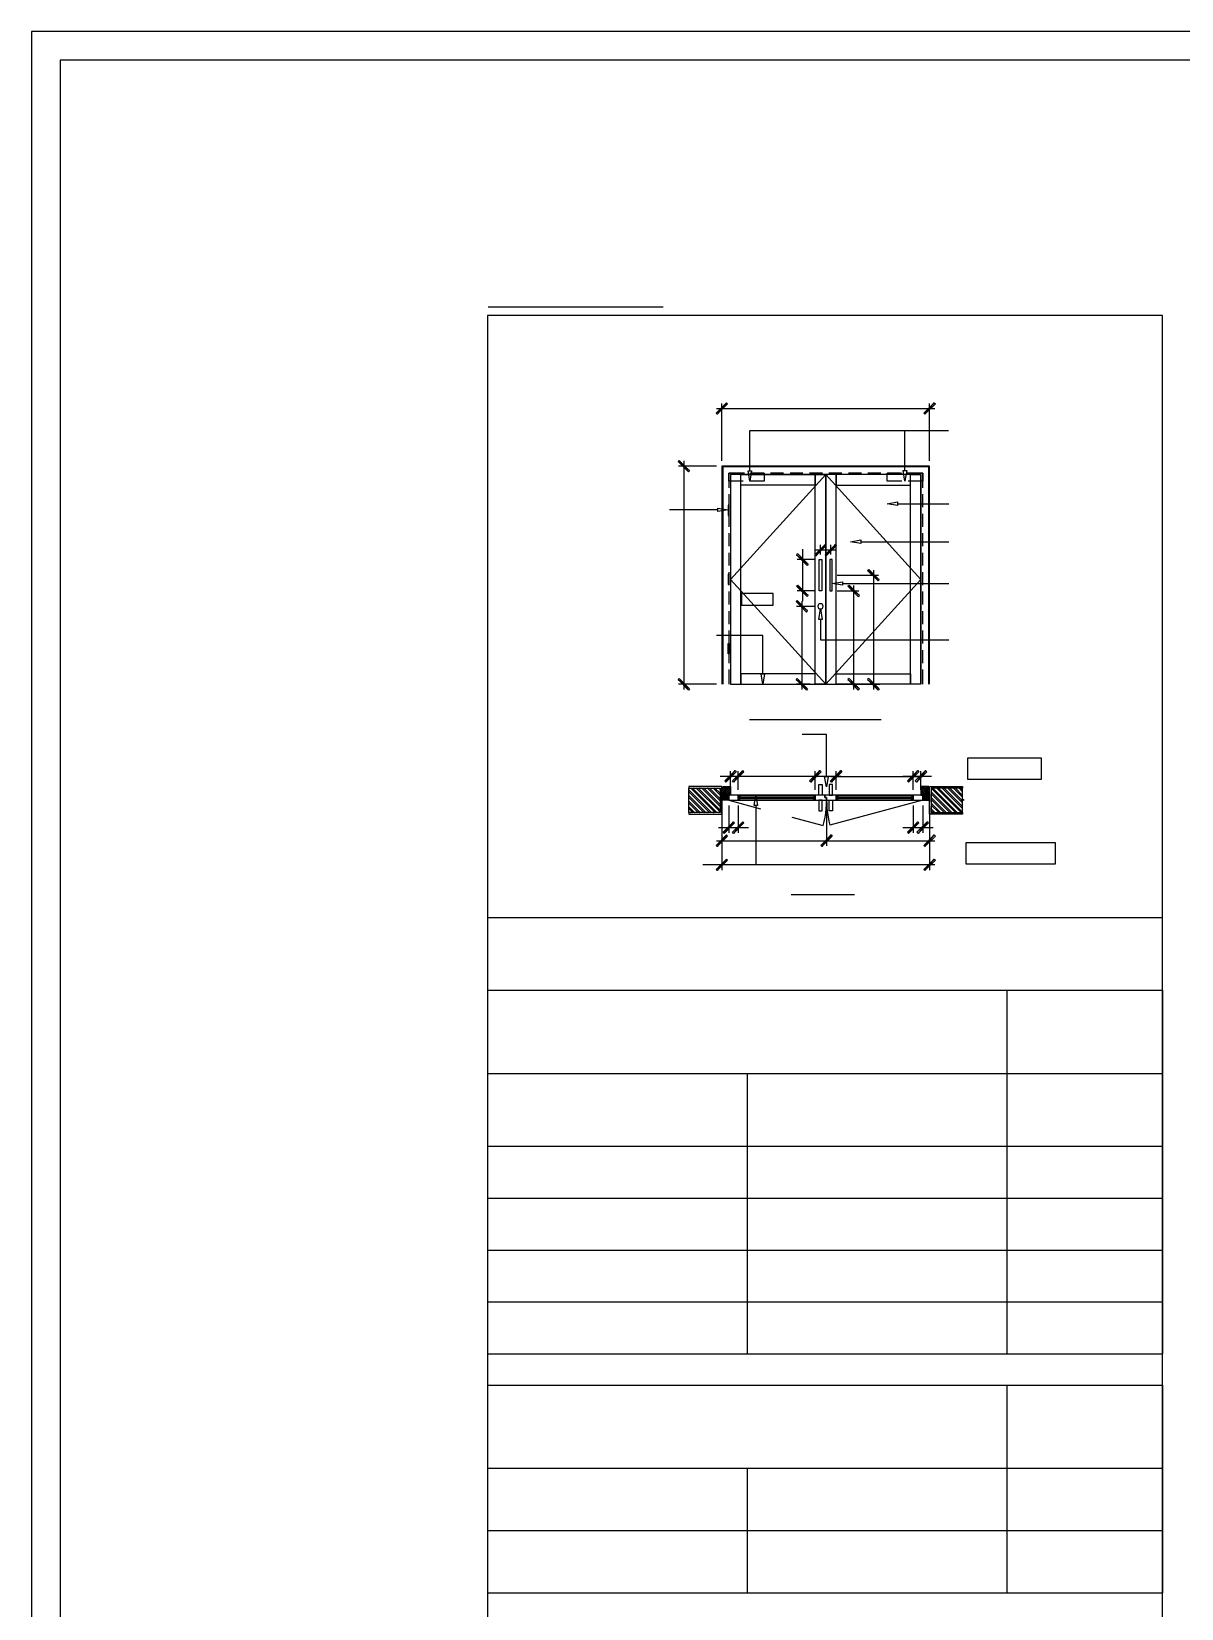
# Model space of a CAD drawing. Header units: millimetres. Extents: x 10 to 831, y 7 to 587.
# Drawn here: x 10.2 to 226.3, y 290.5 to 586.9 of the extents above; entities that cross this region are included whole.
import ezdxf

# ---------------------------------------------------------------- set-up
doc = ezdxf.new("R2010")
doc.units = ezdxf.units.MM
doc.layers.get('0').update_dxf_attribs({"linetype": 'CONTINUOUS'})

msp = doc.modelspace()

# ---------------------------------------------------------------- linework, layer by layer
at = {"color": 9}
for p, q in [((831.144, 586.863), (10.163, 586.863)), ((10.163, 586.863), (10.163, 7.0032)), ((825.779, 581.501), (15.5291, 581.501)), ((15.5291, 581.501), (15.5291, 12.3679)), ((144.18, 503.88), (141.206, 503.88)), ((141.206, 503.88), (141.206, 501.107)), ((141.206, 502.366), (141.206, 503.88)), ((141.206, 503.88), (143.926, 503.88)), ((143.926, 502.366), (141.206, 502.366)), ((159.431, 503.573), (141.525, 483.866)), ((145.143, 503.88), (147.864, 503.88)), ((147.864, 502.366), (145.143, 502.366)), ((147.841, 503.88), (145.397, 503.88)), ((147.864, 503.88), (147.864, 502.366)), ((151.493, 503.88), (149.06, 503.88)), ((155.155, 503.88), (152.721, 503.88)), ((158.817, 503.88), (156.383, 503.88)), ((177.338, 483.866), (159.431, 503.573)), ((162.479, 503.88), (160.045, 503.88)), ((166.14, 503.88), (163.696, 503.88)), ((169.802, 503.88), (167.357, 503.88)), ((170.998, 502.366), (170.998, 503.88)), ((170.998, 503.88), (173.718, 503.88)), ((173.718, 502.366), (170.998, 502.366)), ((173.465, 503.88), (171.02, 503.88)), ((177.655, 503.88), (174.681, 503.88)), ((174.935, 503.88), (177.655, 503.88)), ((177.655, 502.366), (174.935, 502.366)), ((177.655, 501.107), (177.655, 503.88)), ((177.655, 503.88), (177.655, 502.366)), ((141.206, 499.89), (141.206, 497.455)), ((177.655, 497.455), (177.655, 499.89)), ((141.206, 496.228), (141.206, 493.794)), ((177.655, 493.794), (177.655, 496.228)), ((141.206, 492.566), (141.206, 490.132)), ((177.655, 490.132), (177.655, 492.566)), ((141.206, 488.904), (141.206, 486.47)), ((177.655, 486.47), (177.655, 488.904)), ((141.206, 485.242), (141.206, 482.808)), ((141.525, 483.866), (159.431, 464.171)), ((159.431, 464.171), (177.338, 483.866)), ((177.655, 482.808), (177.655, 485.242)), ((141.206, 481.591), (141.206, 479.146)), ((177.655, 479.146), (177.655, 481.591)), ((141.206, 477.929), (141.206, 475.484)), ((177.655, 475.484), (177.655, 477.929)), ((141.206, 474.267), (141.206, 471.823)), ((177.655, 471.823), (177.655, 474.267)), ((141.206, 470.606), (141.206, 468.161)), ((177.655, 468.161), (177.655, 470.606)), ((141.206, 466.944), (141.206, 464.171)), ((177.655, 464.171), (177.655, 466.944)), ((139.904, 444.962), (133.692, 444.962)), ((133.692, 444.962), (133.692, 444.655)), ((133.692, 444.655), (139.598, 444.655)), ((134.051, 444.655), (138.635, 440.073)), ((134.401, 444.655), (138.984, 440.073)), ((134.497, 444.719), (134.497, 444.719)), ((134.539, 444.761), (134.539, 444.761)), ((134.549, 444.782), (134.549, 444.782)), ((134.729, 444.909), (134.729, 444.909)), ((134.91, 444.888), (134.91, 444.888)), ((135.11, 444.655), (139.598, 440.168)), ((135.175, 444.856), (135.175, 444.856)), ((135.439, 444.729), (135.439, 444.729)), ((135.46, 444.655), (139.598, 440.517)), ((135.618, 444.793), (135.618, 444.793)), ((135.799, 444.772), (135.799, 444.772)), ((135.84, 444.75), (135.84, 444.75)), ((136.063, 444.74), (136.063, 444.74)), ((136.158, 444.655), (139.598, 441.216)), ((136.296, 444.719), (136.296, 444.719)), ((136.507, 444.655), (139.598, 441.565)), ((136.518, 444.676), (136.518, 444.676)), ((136.688, 444.655), (136.688, 444.655)), ((137.142, 444.719), (137.142, 444.719)), ((137.163, 444.761), (137.163, 444.761)), ((137.206, 444.655), (139.598, 442.263)), ((137.217, 444.825), (137.217, 444.825)), ((137.407, 444.962), (137.407, 444.962)), ((137.565, 444.655), (139.598, 442.623)), ((138.042, 444.687), (138.042, 444.687)), ((138.264, 444.655), (139.598, 443.322)), ((138.434, 444.962), (138.434, 444.962)), ((138.497, 444.793), (138.497, 444.793)), ((138.614, 444.655), (139.598, 443.671)), ((138.899, 444.676), (138.899, 444.676)), ((139.311, 444.655), (139.598, 444.369)), ((139.471, 444.962), (139.471, 444.962)), ((139.598, 444.655), (139.598, 440.073)), ((139.746, 444.687), (139.746, 444.687)), ((139.82, 444.803), (139.82, 444.803)), ((139.883, 444.856), (139.883, 444.856)), ((141.428, 444.962), (139.904, 443.438)), ((141.079, 444.962), (139.904, 443.787)), ((140.731, 444.962), (139.904, 444.137)), ((140.381, 444.962), (139.904, 444.486)), ((139.904, 439.755), (139.904, 444.962)), ((141.292, 443.353), (139.904, 444.74)), ((141.525, 444.698), (139.904, 443.089)), ((141.525, 443.48), (140.064, 444.93)), ((141.525, 443.83), (140.381, 444.962)), ((141.525, 444.179), (140.731, 444.962)), ((141.525, 444.528), (141.079, 444.962)), ((141.525, 444.877), (141.428, 444.962)), ((178.608, 444.962), (177.338, 443.703)), ((178.248, 444.962), (177.338, 444.052)), ((177.899, 444.962), (177.338, 444.401)), ((177.549, 444.962), (177.338, 444.75)), ((178.957, 443.216), (177.338, 444.825)), ((178.798, 444.814), (177.338, 443.353)), ((178.957, 443.565), (177.549, 444.962)), ((178.957, 443.914), (177.899, 444.962)), ((178.957, 444.264), (178.248, 444.962)), ((178.957, 444.613), (178.608, 444.962)), ((178.957, 439.755), (178.957, 444.962)), ((178.957, 444.962), (185.159, 444.962)), ((178.978, 444.856), (178.978, 444.856)), ((179.03, 444.803), (179.03, 444.803)), ((179.105, 444.687), (179.105, 444.687)), ((185.159, 444.655), (179.263, 444.655)), ((179.263, 444.655), (179.263, 440.073)), ((179.263, 444.623), (183.815, 440.073)), ((179.392, 444.962), (179.392, 444.962)), ((179.582, 444.655), (184.164, 440.073)), ((179.953, 444.676), (179.953, 444.676)), ((180.29, 444.655), (184.863, 440.073)), ((180.353, 444.793), (180.353, 444.793)), ((180.418, 444.962), (180.418, 444.962)), ((180.64, 444.655), (185.159, 440.126)), ((180.819, 444.687), (180.819, 444.687)), ((181.339, 444.655), (185.159, 440.824)), ((181.454, 444.962), (181.454, 444.962)), ((181.645, 444.825), (181.645, 444.825)), ((181.688, 444.655), (185.159, 441.173)), ((181.699, 444.761), (181.699, 444.761)), ((181.719, 444.719), (181.719, 444.719)), ((182.174, 444.655), (182.174, 444.655)), ((182.343, 444.676), (182.343, 444.676)), ((182.386, 444.655), (185.159, 441.882)), ((182.555, 444.719), (182.555, 444.719)), ((182.735, 444.655), (185.159, 442.232)), ((182.8, 444.74), (182.8, 444.74)), ((183.021, 444.75), (183.021, 444.75)), ((183.064, 444.772), (183.064, 444.772)), ((183.232, 444.793), (183.232, 444.793)), ((183.424, 444.729), (183.424, 444.729)), ((183.444, 444.655), (185.159, 442.93)), ((183.688, 444.856), (183.688, 444.856)), ((183.793, 444.655), (185.159, 443.279)), ((183.953, 444.888), (183.953, 444.888)), ((184.122, 444.909), (184.122, 444.909)), ((184.302, 444.782), (184.302, 444.782)), ((184.322, 444.761), (184.322, 444.761)), ((184.365, 444.719), (184.365, 444.719)), ((184.492, 444.655), (185.159, 443.978)), ((184.842, 444.655), (185.159, 444.338)), ((185.159, 444.962), (185.159, 444.655)), ((133.692, 444.306), (137.936, 440.073)), ((133.692, 443.957), (137.588, 440.073)), ((133.692, 443.258), (136.878, 440.073)), ((133.692, 442.909), (136.529, 440.073)), ((133.692, 442.21), (135.83, 440.073)), ((133.692, 441.851), (135.48, 440.073)), ((139.598, 441.702), (139.598, 441.702)), ((139.619, 444.264), (139.619, 444.264)), ((139.639, 442.549), (139.639, 442.549)), ((139.662, 442.136), (139.662, 442.136)), ((139.682, 442.771), (139.682, 442.771)), ((139.693, 442.475), (139.693, 442.475)), ((139.704, 443.406), (139.704, 443.406)), ((139.725, 444.041), (139.725, 444.041)), ((139.725, 443.809), (139.725, 443.809)), ((139.767, 443.396), (139.767, 443.396)), ((139.777, 442.359), (139.777, 442.359)), ((139.809, 443.597), (139.809, 443.597)), ((139.84, 442.422), (139.84, 442.422)), ((139.852, 444.549), (139.852, 444.549)), ((141.206, 443.089), (139.904, 444.391)), ((141.525, 444.348), (139.904, 442.74)), ((141.206, 442.74), (139.904, 444.041)), ((141.206, 442.39), (139.904, 443.692)), ((140.878, 442.359), (139.904, 443.332)), ((140.53, 442.359), (139.904, 442.983)), ((140.021, 442.517), (139.904, 442.634)), ((139.904, 442.517), (139.904, 442.517)), ((141.525, 443.999), (140.042, 442.517)), ((140.179, 442.359), (140.064, 442.475)), ((141.206, 443.332), (140.233, 442.359)), ((141.206, 442.983), (140.582, 442.359)), ((141.206, 442.634), (140.93, 442.359)), ((141.206, 442.359), (147.144, 440.771)), ((141.525, 443.65), (141.217, 443.353)), ((159.58, 441.565), (159.589, 442.359)), ((159.589, 442.359), (159.611, 441.575)), ((177.655, 442.359), (160.204, 437.691)), ((178.957, 442.856), (177.338, 444.475)), ((178.947, 442.517), (177.338, 444.126)), ((178.756, 442.359), (177.338, 443.777)), ((177.411, 443.353), (177.338, 443.428)), ((178.957, 444.613), (177.655, 443.311)), ((178.957, 444.264), (177.655, 442.962)), ((178.957, 443.914), (177.655, 442.613)), ((178.406, 442.359), (177.655, 443.11)), ((178.047, 442.359), (177.655, 442.761)), ((177.698, 442.359), (177.655, 442.412)), ((178.957, 443.565), (177.75, 442.359)), ((178.957, 443.216), (178.101, 442.359)), ((178.957, 442.856), (178.46, 442.359)), ((178.957, 442.517), (178.957, 442.517)), ((178.999, 444.549), (178.999, 444.549)), ((179.021, 442.422), (179.021, 442.422)), ((179.053, 443.597), (179.053, 443.597)), ((179.084, 442.359), (179.084, 442.359)), ((179.095, 443.396), (179.095, 443.396)), ((179.127, 444.041), (179.127, 444.041)), ((179.137, 443.809), (179.137, 443.809)), ((179.148, 443.406), (179.148, 443.406)), ((179.168, 442.771), (179.168, 442.771)), ((179.168, 442.475), (179.168, 442.475)), ((179.19, 442.136), (179.19, 442.136)), ((179.222, 442.549), (179.222, 442.549)), ((179.232, 444.264), (179.232, 444.264)), ((179.263, 443.925), (183.116, 440.073)), ((179.263, 443.565), (182.766, 440.073)), ((179.263, 442.867), (182.058, 440.073)), ((179.263, 442.517), (181.708, 440.073)), ((179.263, 441.819), (181.011, 440.073)), ((179.263, 441.702), (179.263, 441.702)), ((133.692, 441.152), (134.782, 440.073)), ((133.692, 440.803), (134.433, 440.073)), ((133.692, 440.104), (133.724, 440.073)), ((139.598, 440.073), (133.692, 440.073)), ((133.692, 440.073), (133.692, 439.755)), ((133.692, 439.755), (139.904, 439.755)), ((133.745, 439.999), (133.745, 439.999)), ((133.798, 439.903), (133.798, 439.903)), ((133.967, 439.872), (133.967, 439.872)), ((133.978, 439.967), (133.978, 439.967)), ((134.232, 439.84), (134.232, 439.84)), ((134.401, 439.84), (134.401, 439.84)), ((134.465, 439.893), (134.465, 439.893)), ((134.687, 439.776), (134.687, 439.776)), ((134.772, 439.999), (134.772, 439.999)), ((134.845, 439.956), (134.845, 439.956)), ((135.693, 439.967), (135.693, 439.967)), ((135.745, 439.861), (135.745, 439.861)), ((135.809, 439.999), (135.809, 439.999)), ((136.581, 439.935), (136.581, 439.935)), ((136.835, 439.999), (136.835, 439.999)), ((137.068, 439.882), (137.068, 439.882)), ((137.131, 439.935), (137.131, 439.935)), ((137.45, 439.924), (137.45, 439.924)), ((137.862, 439.988), (137.862, 439.988)), ((138.296, 439.924), (138.296, 439.924)), ((138.413, 439.903), (138.413, 439.903)), ((138.899, 439.988), (138.899, 439.988)), ((138.994, 440.073), (138.994, 440.073)), ((139.185, 439.893), (139.185, 439.893)), ((139.44, 440.009), (139.44, 440.009)), ((139.608, 440.221), (139.608, 440.221)), ((139.608, 439.988), (139.608, 439.988)), ((139.63, 440.856), (139.63, 440.856)), ((139.65, 441.501), (139.65, 441.501)), ((139.693, 440.496), (139.693, 440.496)), ((139.736, 439.914), (139.736, 439.914)), ((139.746, 440.824), (139.746, 440.824)), ((139.767, 441.152), (139.767, 441.152)), ((139.799, 439.977), (139.799, 439.977)), ((139.82, 441.237), (139.82, 441.237)), ((139.883, 439.956), (139.883, 439.956)), ((153.038, 439.194), (158.965, 437.607)), ((159.155, 438.379), (159.315, 439.173)), ((159.315, 439.173), (159.431, 439.967)), ((159.431, 439.967), (159.526, 440.761)), ((159.526, 440.761), (159.58, 441.565)), ((159.611, 441.575), (159.664, 440.792)), ((159.664, 440.792), (159.748, 440.009)), ((159.748, 440.009), (159.865, 439.226)), ((159.865, 439.226), (160.023, 438.453)), ((185.159, 439.755), (178.957, 439.755)), ((178.978, 439.956), (178.978, 439.956)), ((179.042, 441.237), (179.042, 441.237)), ((179.062, 439.977), (179.062, 439.977)), ((179.095, 441.152), (179.095, 441.152)), ((179.116, 440.824), (179.116, 440.824)), ((179.127, 439.914), (179.127, 439.914)), ((179.168, 440.496), (179.168, 440.496)), ((179.211, 441.501), (179.211, 441.501)), ((179.232, 440.856), (179.232, 440.856)), ((179.254, 440.221), (179.254, 440.221)), ((179.254, 439.988), (179.254, 439.988)), ((179.263, 441.47), (180.661, 440.073)), ((179.263, 440.761), (179.962, 440.073)), ((179.263, 440.411), (179.602, 440.073)), ((179.263, 440.073), (185.159, 440.073)), ((179.423, 440.009), (179.423, 440.009)), ((179.677, 439.893), (179.677, 439.893)), ((179.867, 440.073), (179.867, 440.073)), ((179.962, 439.988), (179.962, 439.988)), ((180.45, 439.903), (180.45, 439.903)), ((180.566, 439.924), (180.566, 439.924)), ((181, 439.988), (181, 439.988)), ((181.412, 439.924), (181.412, 439.924)), ((181.73, 439.935), (181.73, 439.935)), ((181.793, 439.882), (181.793, 439.882)), ((182.026, 439.999), (182.026, 439.999)), ((182.28, 439.935), (182.28, 439.935)), ((183.053, 439.999), (183.053, 439.999)), ((183.116, 439.861), (183.116, 439.861)), ((183.169, 439.967), (183.169, 439.967)), ((184.016, 439.956), (184.016, 439.956)), ((184.08, 439.999), (184.08, 439.999)), ((184.175, 439.776), (184.175, 439.776)), ((184.397, 439.893), (184.397, 439.893)), ((184.46, 439.84), (184.46, 439.84)), ((184.629, 439.84), (184.629, 439.84)), ((184.883, 439.967), (184.883, 439.967)), ((184.894, 439.872), (184.894, 439.872)), ((185.064, 439.903), (185.064, 439.903)), ((185.116, 439.999), (185.116, 439.999)), ((185.159, 440.073), (185.159, 439.755)), ((158.965, 437.607), (159.155, 438.379)), ((160.023, 438.453), (160.204, 437.691))]:
    msp.add_line(p, q, dxfattribs=at)
at = {"color": 0}
for p, q in [((95.9735, 535.1), (128.866, 535.1)), ((222.752, 533.46), (95.8466, 533.46)), ((95.8466, 533.46), (95.8466, 158.641)), ((222.752, 158.641), (222.752, 533.46)), ((138.825, 515.119), (140.783, 517.077)), ((138.931, 515.997), (179.93, 515.997)), ((140.783, 517.077), (139.037, 514.918)), ((140.783, 517.077), (139.037, 514.918)), ((140.783, 517.077), (139.037, 514.918)), ((140.783, 517.077), (139.037, 514.918)), ((139.037, 514.918), (140.984, 516.865)), ((139.037, 514.918), (140.984, 516.865)), ((139.904, 506.166), (139.904, 516.971)), ((140.984, 516.865), (140.783, 517.077)), ((140.984, 516.865), (140.783, 517.077)), ((179.824, 517.077), (177.877, 515.119)), ((179.824, 517.077), (177.877, 515.119)), ((178.078, 514.918), (179.824, 517.077)), ((178.078, 514.918), (179.824, 517.077)), ((178.078, 514.918), (179.824, 517.077)), ((178.078, 514.918), (179.824, 517.077)), ((180.037, 516.865), (178.078, 514.918)), ((178.957, 506.166), (178.957, 516.971)), ((179.824, 517.077), (180.037, 516.865)), ((179.824, 517.077), (180.037, 516.865)), ((139.037, 514.918), (138.825, 515.119)), ((139.037, 514.918), (138.825, 515.119)), ((177.877, 515.119), (178.078, 514.918)), ((177.877, 515.119), (178.078, 514.918)), ((145.175, 504.313), (145.175, 511.902)), ((145.175, 511.902), (182.492, 511.902)), ((174.322, 504.324), (174.322, 511.902)), ((174.322, 511.902), (182.492, 511.902)), ((131.681, 506.06), (131.893, 506.261)), ((131.681, 506.06), (131.893, 506.261)), ((133.841, 504.313), (131.681, 506.06)), ((131.681, 506.06), (133.628, 504.102)), ((133.841, 504.313), (131.681, 506.06)), ((133.841, 504.313), (131.681, 506.06)), ((131.681, 506.06), (133.628, 504.102)), ((133.841, 504.313), (131.681, 506.06)), ((138.931, 505.181), (131.787, 505.181)), ((131.893, 506.261), (133.841, 504.313)), ((132.76, 506.166), (132.76, 463.197)), ((133.628, 504.102), (133.841, 504.313)), ((133.628, 504.102), (133.841, 504.313)), ((178.957, 505.181), (139.904, 505.181)), ((139.904, 505.181), (139.904, 464.171)), ((178.798, 505.033), (140.064, 505.033)), ((140.064, 505.033), (140.064, 464.171)), ((145.175, 502.366), (144.858, 504.313)), ((145.175, 502.366), (144.858, 504.313)), ((144.858, 504.313), (145.503, 504.313)), ((145.503, 504.313), (145.175, 502.366)), ((145.503, 504.313), (145.175, 502.366)), ((174.322, 502.366), (174.003, 504.324)), ((174.322, 502.366), (174.003, 504.324)), ((174.003, 504.324), (174.65, 504.324)), ((174.65, 504.324), (174.322, 502.366)), ((174.65, 504.324), (174.322, 502.366)), ((178.798, 464.171), (178.798, 505.033)), ((178.957, 464.171), (178.957, 505.181)), ((159.431, 503.573), (141.525, 503.573)), ((141.525, 503.573), (141.525, 464.171)), ((177.338, 503.573), (141.525, 503.573)), ((141.525, 503.573), (141.525, 464.171)), ((143.472, 503.573), (141.525, 503.573)), ((141.525, 503.573), (141.525, 464.171)), ((143.472, 464.171), (143.472, 503.573)), ((143.472, 503.573), (157.473, 503.573)), ((143.472, 501.615), (143.472, 503.573)), ((157.473, 501.615), (143.472, 501.615)), ((157.473, 464.171), (157.473, 503.573)), ((157.473, 503.573), (159.431, 503.573)), ((157.473, 503.573), (157.473, 501.615)), ((159.431, 464.171), (159.431, 503.573)), ((159.431, 503.573), (159.431, 464.171)), ((161.378, 503.573), (159.431, 503.573)), ((159.431, 503.573), (159.431, 464.171)), ((161.378, 464.171), (161.378, 503.573)), ((175.391, 503.573), (161.378, 503.573)), ((161.378, 503.573), (161.378, 501.615)), ((161.378, 501.615), (175.391, 501.615)), ((175.391, 464.171), (175.391, 503.573)), ((175.391, 503.573), (177.338, 503.573)), ((175.391, 501.615), (175.391, 503.573)), ((177.338, 464.171), (177.338, 503.573)), ((177.338, 503.573), (177.338, 464.171)), ((170.957, 498.112), (172.904, 498.44)), ((170.957, 498.112), (172.904, 498.44)), ((172.904, 497.794), (170.957, 498.112)), ((172.904, 497.794), (170.957, 498.112)), ((172.904, 498.44), (172.904, 497.794)), ((172.904, 498.112), (182.598, 498.112)), ((139.153, 496.958), (130.083, 496.958)), ((139.153, 497.286), (141.111, 496.958)), ((139.153, 497.286), (141.111, 496.958)), ((139.153, 496.63), (139.153, 497.286)), ((141.111, 496.958), (139.153, 496.63)), ((141.111, 496.958), (139.153, 496.63)), ((141.301, 497.858), (141.111, 497.858)), ((141.111, 497.858), (141.111, 495.91)), ((141.111, 495.91), (141.301, 495.91)), ((141.206, 497.858), (141.206, 495.91)), ((141.301, 495.91), (141.301, 497.858)), ((155.05, 489.55), (155.05, 481.739)), ((157.377, 488.502), (159.325, 490.449)), ((161.378, 489.37), (157.473, 489.37)), ((159.325, 490.449), (157.579, 488.29)), ((159.325, 490.449), (157.579, 488.29)), ((159.325, 490.449), (157.579, 488.29)), ((159.325, 490.449), (157.579, 488.29)), ((157.579, 488.29), (159.537, 490.248)), ((157.579, 488.29), (159.537, 490.248)), ((158.458, 488.576), (158.458, 490.354)), ((161.283, 490.449), (159.325, 488.502)), ((161.283, 490.449), (159.325, 488.502)), ((159.537, 490.248), (159.325, 490.449)), ((159.537, 490.248), (159.325, 490.449)), ((159.537, 488.29), (161.283, 490.449)), ((159.537, 488.29), (161.283, 490.449)), ((159.537, 488.29), (161.283, 490.449)), ((159.537, 488.29), (161.283, 490.449)), ((161.484, 490.248), (159.537, 488.29)), ((160.405, 488.576), (160.405, 490.354)), ((161.283, 490.449), (161.484, 490.248)), ((161.283, 490.449), (161.484, 490.248)), ((164.087, 490.968), (166.034, 491.296)), ((164.087, 490.968), (166.034, 491.296)), ((166.034, 490.64), (164.087, 490.968)), ((166.034, 490.64), (164.087, 490.968)), ((166.034, 491.296), (166.034, 490.64)), ((166.034, 490.968), (182.598, 490.968)), ((154.171, 488.682), (153.97, 488.47)), ((154.171, 488.682), (153.97, 488.47)), ((153.97, 488.47), (156.129, 486.724)), ((153.97, 488.47), (156.129, 486.724)), ((153.97, 488.47), (156.129, 486.724)), ((153.97, 488.47), (156.129, 486.724)), ((155.917, 486.523), (153.97, 488.47)), ((157.251, 487.602), (154.076, 487.602)), ((156.129, 486.724), (154.171, 488.682)), ((156.129, 486.724), (154.171, 488.682)), ((156.129, 486.724), (155.917, 486.523)), ((156.129, 486.724), (155.917, 486.523)), ((157.579, 488.29), (157.377, 488.502)), ((157.579, 488.29), (157.377, 488.502)), ((158.225, 487.602), (158.68, 487.602)), ((158.225, 481.739), (158.225, 487.602)), ((158.68, 487.602), (158.68, 481.739)), ((159.325, 488.502), (159.537, 488.29)), ((159.325, 488.502), (159.537, 488.29)), ((160.638, 487.602), (160.182, 487.602)), ((160.182, 487.602), (160.182, 481.739)), ((160.638, 481.739), (160.638, 487.602)), ((141.301, 484.851), (141.111, 484.851)), ((141.111, 484.851), (141.111, 482.893)), ((141.206, 484.851), (141.206, 482.893)), ((141.301, 482.893), (141.301, 484.851)), ((160.638, 483.115), (162.585, 483.433)), ((160.638, 483.115), (162.585, 483.433)), ((161.611, 484.671), (169.358, 484.671)), ((162.585, 483.433), (162.585, 482.787)), ((167.305, 485.549), (167.517, 485.75)), ((167.305, 485.549), (167.517, 485.75)), ((169.464, 483.803), (167.305, 485.549)), ((167.305, 485.549), (169.263, 483.591)), ((169.464, 483.803), (167.305, 485.549)), ((169.464, 483.803), (167.305, 485.549)), ((167.305, 485.549), (169.263, 483.591)), ((169.464, 483.803), (167.305, 485.549)), ((167.517, 485.75), (169.464, 483.803)), ((168.384, 485.644), (168.384, 463.197)), ((169.263, 483.591), (169.464, 483.803)), ((169.263, 483.591), (169.464, 483.803)), ((141.111, 482.893), (141.301, 482.893)), ((143.608, 481.221), (143.608, 479.019)), ((149.567, 481.221), (143.608, 481.221)), ((149.567, 479.019), (149.567, 481.221)), ((153.97, 482.618), (154.171, 482.819)), ((153.97, 482.618), (154.171, 482.819)), ((156.129, 480.871), (153.97, 482.618)), ((153.97, 482.618), (155.917, 480.66)), ((156.129, 480.871), (153.97, 482.618)), ((156.129, 480.871), (153.97, 482.618)), ((153.97, 482.618), (155.917, 480.66)), ((156.129, 480.871), (153.97, 482.618)), ((157.251, 481.739), (154.076, 481.739)), ((154.171, 482.819), (156.129, 480.871)), ((155.05, 481.739), (155.05, 479.792)), ((155.917, 480.66), (156.129, 480.871)), ((155.917, 480.66), (156.129, 480.871)), ((158.68, 481.739), (158.225, 481.739)), ((160.182, 481.739), (160.638, 481.739)), ((162.585, 482.787), (160.638, 483.115)), ((162.585, 482.787), (160.638, 483.115)), ((161.611, 481.739), (165.665, 481.739)), ((162.585, 483.115), (182.598, 483.115)), ((163.601, 482.618), (163.813, 482.819)), ((163.601, 482.618), (163.813, 482.819)), ((165.76, 480.871), (163.601, 482.618)), ((163.601, 482.618), (165.559, 480.66)), ((165.76, 480.871), (163.601, 482.618)), ((165.76, 480.871), (163.601, 482.618)), ((163.601, 482.618), (165.559, 480.66)), ((165.76, 480.871), (163.601, 482.618)), ((163.813, 482.819), (165.76, 480.871)), ((164.68, 482.723), (164.68, 463.197)), ((165.559, 480.66), (165.76, 480.871)), ((165.559, 480.66), (165.76, 480.871)), ((143.608, 479.019), (149.567, 479.019)), ((153.875, 479.697), (154.076, 479.898)), ((153.875, 479.697), (154.076, 479.898)), ((156.034, 477.95), (153.875, 479.697)), ((153.875, 479.697), (155.822, 477.739)), ((156.034, 477.95), (153.875, 479.697)), ((156.034, 477.95), (153.875, 479.697)), ((153.875, 479.697), (155.822, 477.739)), ((156.034, 477.95), (153.875, 479.697)), ((157.473, 478.818), (153.97, 478.818)), ((154.076, 479.898), (156.034, 477.95)), ((154.953, 479.792), (154.953, 463.197)), ((155.822, 477.739), (156.034, 477.95)), ((155.822, 477.739), (156.034, 477.95)), ((158.128, 476.373), (158.458, 478.321)), ((158.128, 476.373), (158.458, 478.321)), ((158.458, 478.321), (158.775, 476.373)), ((158.458, 478.321), (158.775, 476.373)), ((158.775, 476.373), (158.128, 476.373)), ((158.458, 476.373), (158.458, 472.511)), ((147.599, 473.336), (138.931, 473.336)), ((141.111, 471.833), (141.301, 471.833)), ((141.111, 469.875), (141.111, 471.833)), ((141.206, 469.875), (141.206, 471.833)), ((141.301, 471.833), (141.301, 469.875)), ((147.599, 466.129), (147.599, 473.336)), ((158.458, 472.511), (182.598, 472.511)), ((141.301, 469.875), (141.111, 469.875)), ((157.473, 466.129), (143.472, 466.129)), ((143.472, 466.129), (143.472, 464.171)), ((147.599, 464.171), (147.271, 466.129)), ((147.599, 464.171), (147.271, 466.129)), ((147.271, 466.129), (147.916, 466.129)), ((147.916, 466.129), (147.599, 464.171)), ((147.916, 466.129), (147.599, 464.171)), ((157.473, 464.171), (157.473, 466.129)), ((161.378, 464.171), (161.378, 466.129)), ((161.378, 466.129), (175.391, 466.129)), ((175.391, 466.129), (175.391, 464.171)), ((131.893, 465.25), (131.681, 465.049)), ((131.893, 465.25), (131.681, 465.049)), ((131.681, 465.049), (133.841, 463.303)), ((131.681, 465.049), (133.841, 463.303)), ((131.681, 465.049), (133.841, 463.303)), ((131.681, 465.049), (133.841, 463.303)), ((133.628, 463.091), (131.681, 465.049)), ((138.931, 464.171), (131.787, 464.171)), ((133.841, 463.303), (131.893, 465.25)), ((133.841, 463.303), (131.893, 465.25)), ((133.841, 463.303), (133.628, 463.091)), ((133.841, 463.303), (133.628, 463.091)), ((141.525, 464.171), (159.431, 464.171)), ((141.525, 464.171), (143.472, 464.171)), ((143.472, 464.171), (157.473, 464.171)), ((153.843, 464.171), (169.591, 464.171)), ((154.076, 465.25), (153.875, 465.049)), ((154.076, 465.25), (153.875, 465.049)), ((153.875, 465.049), (156.034, 463.303)), ((153.875, 465.049), (156.034, 463.303)), ((153.875, 465.049), (156.034, 463.303)), ((153.875, 465.049), (156.034, 463.303)), ((155.822, 463.091), (153.875, 465.049)), ((156.5, 464.171), (153.97, 464.171)), ((156.034, 463.303), (154.076, 465.25)), ((156.034, 463.303), (154.076, 465.25)), ((156.034, 463.303), (155.822, 463.091)), ((156.034, 463.303), (155.822, 463.091)), ((159.431, 464.171), (157.473, 464.171)), ((159.431, 464.171), (169.358, 464.171)), ((159.431, 464.171), (161.378, 464.171)), ((160.405, 464.171), (165.665, 464.171)), ((175.391, 464.171), (161.378, 464.171)), ((163.813, 465.25), (163.601, 465.049)), ((163.813, 465.25), (163.601, 465.049)), ((163.601, 465.049), (165.76, 463.303)), ((163.601, 465.049), (165.76, 463.303)), ((163.601, 465.049), (165.76, 463.303)), ((163.601, 465.049), (165.76, 463.303)), ((165.559, 463.091), (163.601, 465.049)), ((165.76, 463.303), (163.813, 465.25)), ((165.76, 463.303), (163.813, 465.25)), ((165.76, 463.303), (165.559, 463.091)), ((165.76, 463.303), (165.559, 463.091)), ((167.517, 465.25), (167.305, 465.049)), ((167.517, 465.25), (167.305, 465.049)), ((167.305, 465.049), (169.464, 463.303)), ((167.305, 465.049), (169.464, 463.303)), ((167.305, 465.049), (169.464, 463.303)), ((167.305, 465.049), (169.464, 463.303)), ((169.263, 463.091), (167.305, 465.049)), ((169.464, 463.303), (167.517, 465.25)), ((169.464, 463.303), (167.517, 465.25)), ((169.464, 463.303), (169.263, 463.091)), ((169.464, 463.303), (169.263, 463.091)), ((177.338, 464.171), (175.391, 464.171)), ((145.08, 457.535), (169.845, 457.535)), ((159.558, 454.709), (155.007, 454.709)), ((159.558, 446.814), (159.558, 454.709)), ((142.391, 447.936), (140.444, 445.989)), ((142.391, 447.936), (140.444, 445.989)), ((140.645, 445.777), (142.391, 447.936)), ((140.645, 445.777), (142.391, 447.936)), ((140.645, 445.777), (142.391, 447.936)), ((140.645, 445.777), (142.391, 447.936)), ((142.603, 447.735), (140.645, 445.777)), ((141.525, 444.327), (141.525, 447.841)), ((141.905, 445.989), (143.852, 447.936)), ((141.905, 445.989), (143.852, 447.936)), ((143.852, 447.936), (142.106, 445.777)), ((143.852, 447.936), (142.106, 445.777)), ((143.852, 447.936), (142.106, 445.777)), ((143.852, 447.936), (142.106, 445.777)), ((143.852, 447.936), (142.106, 445.777)), ((143.852, 447.936), (142.106, 445.777)), ((143.852, 447.936), (142.106, 445.777)), ((143.852, 447.936), (142.106, 445.777)), ((142.106, 445.777), (144.064, 447.735)), ((142.106, 445.777), (144.064, 447.735)), ((142.106, 445.777), (144.064, 447.735)), ((142.106, 445.777), (144.064, 447.735)), ((142.391, 447.936), (142.603, 447.735)), ((142.391, 447.936), (142.603, 447.735)), ((142.984, 444.327), (142.984, 447.841)), ((142.984, 444.327), (142.984, 447.841)), ((144.064, 447.735), (143.852, 447.936)), ((144.064, 447.735), (143.852, 447.936)), ((144.064, 447.735), (143.852, 447.936)), ((144.064, 447.735), (143.852, 447.936)), ((156.393, 445.989), (158.352, 447.936)), ((158.352, 447.936), (156.393, 445.989)), ((158.352, 447.936), (156.393, 445.989)), ((158.352, 447.936), (156.606, 445.777)), ((158.352, 447.936), (156.606, 445.777)), ((158.352, 447.936), (156.606, 445.777)), ((158.352, 447.936), (156.606, 445.777)), ((156.606, 445.777), (158.352, 447.936)), ((156.606, 445.777), (158.352, 447.936)), ((156.606, 445.777), (158.352, 447.936)), ((156.606, 445.777), (158.352, 447.936)), ((156.606, 445.777), (158.553, 447.735)), ((156.606, 445.777), (158.553, 447.735)), ((158.553, 447.735), (156.606, 445.777)), ((157.473, 444.327), (157.473, 447.841)), ((157.473, 444.327), (157.473, 447.841)), ((158.553, 447.735), (158.352, 447.936)), ((158.553, 447.735), (158.352, 447.936)), ((158.352, 447.936), (158.553, 447.735)), ((158.352, 447.936), (158.553, 447.735)), ((162.257, 447.936), (160.299, 445.989)), ((162.257, 447.936), (160.299, 445.989)), ((160.299, 445.989), (162.257, 447.936)), ((160.51, 445.777), (162.257, 447.936)), ((160.51, 445.777), (162.257, 447.936)), ((160.51, 445.777), (162.257, 447.936)), ((160.51, 445.777), (162.257, 447.936)), ((162.257, 447.936), (160.51, 445.777)), ((162.257, 447.936), (160.51, 445.777)), ((162.257, 447.936), (160.51, 445.777)), ((162.257, 447.936), (160.51, 445.777)), ((162.458, 447.735), (160.51, 445.777)), ((160.51, 445.777), (162.458, 447.735)), ((160.51, 445.777), (162.458, 447.735)), ((161.378, 444.327), (161.378, 447.841)), ((161.378, 444.327), (161.378, 447.841)), ((162.257, 447.936), (162.458, 447.735)), ((162.257, 447.936), (162.458, 447.735)), ((162.458, 447.735), (162.257, 447.936)), ((162.458, 447.735), (162.257, 447.936)), ((176.746, 447.936), (174.797, 445.989)), ((176.746, 447.936), (174.797, 445.989)), ((176.746, 447.936), (174.797, 445.989)), ((176.746, 447.936), (174.797, 445.989)), ((174.999, 445.777), (176.746, 447.936)), ((174.999, 445.777), (176.746, 447.936)), ((174.999, 445.777), (176.746, 447.936)), ((174.999, 445.777), (176.746, 447.936)), ((174.999, 445.777), (176.746, 447.936)), ((174.999, 445.777), (176.746, 447.936)), ((174.999, 445.777), (176.746, 447.936)), ((174.999, 445.777), (176.746, 447.936)), ((176.957, 447.735), (174.999, 445.777)), ((176.957, 447.735), (174.999, 445.777)), ((175.878, 444.327), (175.878, 447.841)), ((175.878, 444.327), (175.878, 447.841)), ((176.258, 445.989), (178.216, 447.936)), ((178.216, 447.936), (176.47, 445.777)), ((178.216, 447.936), (176.47, 445.777)), ((178.216, 447.936), (176.47, 445.777)), ((178.216, 447.936), (176.47, 445.777)), ((176.47, 445.777), (178.417, 447.735)), ((176.47, 445.777), (178.417, 447.735)), ((176.746, 447.936), (176.957, 447.735)), ((176.746, 447.936), (176.957, 447.735)), ((176.746, 447.936), (176.957, 447.735)), ((176.746, 447.936), (176.957, 447.735)), ((177.338, 444.327), (177.338, 447.841)), ((178.417, 447.735), (178.216, 447.936)), ((178.417, 447.735), (178.216, 447.936)), ((186.154, 450.37), (199.955, 450.37)), ((186.154, 446.296), (186.154, 450.37)), ((199.955, 450.37), (199.955, 446.296)), ((133.692, 444.655), (139.598, 444.655)), ((133.692, 440.073), (133.692, 444.655)), ((141.525, 446.857), (139.566, 446.857)), ((139.598, 444.655), (139.598, 440.073)), ((139.904, 442.517), (139.904, 444.814)), ((139.904, 444.814), (140.064, 444.814)), ((140.064, 444.814), (140.064, 444.962)), ((140.064, 444.962), (141.525, 444.962)), ((140.444, 445.989), (140.645, 445.777)), ((140.444, 445.989), (140.645, 445.777)), ((144.931, 446.857), (141.525, 446.857)), ((141.525, 444.962), (141.525, 443.353)), ((142.106, 445.777), (141.905, 445.989)), ((142.106, 445.777), (141.905, 445.989)), ((142.106, 445.777), (141.905, 445.989)), ((142.106, 445.777), (141.905, 445.989)), ((158.458, 446.857), (142.011, 446.857)), ((156.606, 445.777), (156.393, 445.989)), ((156.606, 445.777), (156.393, 445.989)), ((156.393, 445.989), (156.606, 445.777)), ((156.393, 445.989), (156.606, 445.777)), ((162.362, 446.857), (156.5, 446.857)), ((158.128, 443.353), (158.128, 445.301)), ((158.128, 445.301), (158.775, 445.301)), ((158.775, 445.301), (158.775, 443.353)), ((159.558, 444.867), (159.229, 446.814)), ((159.558, 444.867), (159.229, 446.814)), ((159.229, 446.814), (159.886, 446.814)), ((159.886, 446.814), (159.558, 444.867)), ((159.886, 446.814), (159.558, 444.867)), ((160.077, 445.301), (160.077, 443.353)), ((160.733, 445.301), (160.077, 445.301)), ((160.299, 445.989), (160.51, 445.777)), ((160.299, 445.989), (160.51, 445.777)), ((160.51, 445.777), (160.299, 445.989)), ((160.51, 445.777), (160.299, 445.989)), ((160.405, 446.857), (176.851, 446.857)), ((160.733, 443.353), (160.733, 445.301)), ((175.878, 446.857), (173.919, 446.857)), ((174.797, 445.989), (174.999, 445.777)), ((174.797, 445.989), (174.999, 445.777)), ((174.797, 445.989), (174.999, 445.777)), ((174.797, 445.989), (174.999, 445.777)), ((179.295, 446.857), (175.878, 446.857)), ((176.47, 445.777), (176.258, 445.989)), ((176.47, 445.777), (176.258, 445.989)), ((178.798, 444.962), (177.338, 444.962)), ((177.338, 444.962), (177.338, 443.353)), ((178.798, 444.814), (178.798, 444.962)), ((178.957, 444.814), (178.798, 444.814)), ((178.957, 442.517), (178.957, 444.814)), ((185.159, 444.655), (179.263, 444.655)), ((179.263, 444.655), (179.263, 440.073)), ((185.159, 442.56), (185.159, 444.962)), ((185.159, 440.073), (185.159, 444.655)), ((199.955, 446.296), (186.154, 446.296)), ((139.904, 443.988), (139.904, 433.776)), ((140.064, 442.517), (139.904, 442.517)), ((140.064, 442.359), (140.064, 442.517)), ((141.206, 442.359), (140.064, 442.359)), ((159.272, 443.353), (141.206, 443.353)), ((141.206, 443.353), (141.206, 442.359)), ((141.525, 443.353), (141.206, 443.353)), ((141.206, 443.353), (141.206, 442.359)), ((141.206, 442.359), (159.589, 442.359)), ((142.984, 443.353), (143.291, 443.353)), ((142.984, 442.983), (142.984, 443.353)), ((143.291, 443.353), (142.984, 442.983)), ((142.984, 443.353), (143.291, 442.983)), ((142.984, 442.359), (142.984, 443.353)), ((142.984, 443.353), (157.473, 443.353)), ((142.984, 442.729), (142.984, 442.983)), ((142.984, 442.983), (157.473, 442.983)), ((143.291, 442.983), (142.984, 442.983)), ((157.473, 442.729), (142.984, 442.729)), ((143.291, 442.729), (142.984, 442.729)), ((142.984, 442.729), (142.984, 442.359)), ((143.291, 442.359), (142.984, 442.729)), ((142.984, 442.359), (143.291, 442.729)), ((142.984, 442.359), (143.291, 442.359)), ((157.473, 442.359), (142.984, 442.359)), ((143.291, 443.353), (143.291, 442.983)), ((143.291, 442.359), (143.291, 442.729)), ((145.969, 441.396), (146.297, 443.353)), ((145.969, 441.396), (146.297, 443.353)), ((146.297, 443.353), (146.625, 441.396)), ((146.297, 443.353), (146.625, 441.396)), ((157.167, 443.353), (157.167, 443.29)), ((157.473, 443.353), (157.167, 443.353)), ((157.167, 443.353), (157.167, 442.983)), ((157.167, 443.353), (157.473, 442.983)), ((157.473, 443.353), (157.167, 442.983)), ((157.167, 442.983), (157.473, 442.983)), ((157.167, 442.359), (157.167, 442.729)), ((157.167, 442.729), (157.473, 442.729)), ((157.167, 442.359), (157.473, 442.729)), ((157.473, 442.359), (157.167, 442.729)), ((157.167, 442.359), (157.167, 442.422)), ((157.473, 442.359), (157.167, 442.359)), ((157.473, 442.983), (157.473, 443.353)), ((157.473, 443.353), (157.473, 442.359)), ((157.473, 442.983), (157.473, 442.729)), ((157.473, 442.729), (157.473, 442.359)), ((158.775, 443.353), (158.128, 443.353)), ((158.775, 442.359), (158.128, 442.359)), ((158.128, 442.359), (158.128, 440.411)), ((158.775, 440.411), (158.775, 442.359)), ((177.655, 443.353), (159.272, 443.353)), ((159.272, 443.353), (159.272, 442.856)), ((159.272, 442.856), (159.272, 443.353)), ((159.272, 442.856), (159.589, 442.856)), ((159.589, 442.856), (159.272, 442.856)), ((159.589, 442.856), (159.589, 442.359)), ((159.589, 442.359), (159.589, 442.856)), ((159.589, 442.359), (177.655, 442.359)), ((160.077, 443.353), (160.733, 443.353)), ((160.077, 440.411), (160.077, 442.359)), ((160.077, 442.359), (160.733, 442.359)), ((160.733, 442.359), (160.733, 440.411)), ((161.378, 443.353), (161.696, 443.353)), ((161.378, 442.983), (161.378, 443.353)), ((161.696, 443.353), (161.378, 442.983)), ((161.378, 443.353), (161.696, 442.983)), ((161.378, 442.359), (161.378, 443.353)), ((161.378, 443.353), (175.878, 443.353)), ((161.378, 442.729), (161.378, 442.983)), ((161.378, 442.983), (175.878, 442.983)), ((161.696, 442.983), (161.378, 442.983)), ((175.878, 442.729), (161.378, 442.729)), ((161.696, 442.729), (161.378, 442.729)), ((161.378, 442.729), (161.378, 442.359)), ((161.696, 442.359), (161.378, 442.729)), ((161.378, 442.359), (161.696, 442.729)), ((161.378, 442.359), (161.696, 442.359)), ((175.878, 442.359), (161.378, 442.359)), ((161.696, 443.353), (161.696, 442.983)), ((161.696, 442.359), (161.696, 442.729)), ((175.559, 443.353), (175.559, 443.29)), ((175.878, 443.353), (175.559, 443.353)), ((175.559, 443.353), (175.559, 442.983)), ((175.559, 443.353), (175.878, 442.983)), ((175.878, 443.353), (175.559, 442.983)), ((175.559, 442.983), (175.878, 442.983)), ((175.559, 442.359), (175.559, 442.729)), ((175.559, 442.729), (175.878, 442.729)), ((175.559, 442.359), (175.878, 442.729)), ((175.878, 442.359), (175.559, 442.729)), ((175.559, 442.359), (175.559, 442.422)), ((175.878, 442.359), (175.559, 442.359)), ((175.878, 442.983), (175.878, 443.353)), ((175.878, 443.353), (175.878, 442.359)), ((175.878, 442.983), (175.878, 442.729)), ((175.878, 442.729), (175.878, 442.359)), ((177.338, 443.353), (177.655, 443.353)), ((177.655, 442.359), (177.655, 443.353)), ((177.655, 443.353), (177.655, 442.359)), ((177.655, 442.359), (178.798, 442.359)), ((178.798, 442.359), (178.798, 442.517)), ((178.798, 442.517), (178.957, 442.517)), ((178.957, 443.533), (178.957, 441.978)), ((184.894, 442.263), (185.434, 442.464)), ((185.159, 442.168), (184.894, 442.263)), ((185.434, 442.464), (185.159, 442.56)), ((185.159, 439.755), (185.159, 442.168)), ((139.598, 440.073), (133.692, 440.073)), ((139.904, 440.38), (139.904, 429.256)), ((141.206, 441.385), (141.206, 436.241)), ((142.984, 441.385), (142.984, 436.241)), ((146.625, 441.396), (145.969, 441.396)), ((146.297, 441.396), (146.297, 430.241)), ((158.128, 440.411), (158.775, 440.411)), ((159.589, 441.385), (159.589, 433.776)), ((159.589, 441.385), (159.589, 433.776)), ((160.733, 440.411), (160.077, 440.411)), ((175.878, 441.385), (175.878, 436.241)), ((177.655, 441.385), (177.655, 436.241)), ((178.957, 440.993), (178.957, 433.776)), ((178.957, 440.38), (178.957, 429.256)), ((179.263, 440.073), (185.159, 440.073)), ((138.825, 433.881), (140.783, 435.839)), ((140.783, 435.839), (139.037, 433.68)), ((140.783, 435.839), (139.037, 433.68)), ((140.783, 435.839), (139.037, 433.68)), ((140.783, 435.839), (139.037, 433.68)), ((141.206, 437.215), (139.259, 437.215)), ((142.085, 438.295), (140.127, 436.347)), ((142.085, 438.295), (140.127, 436.347)), ((140.127, 436.347), (140.338, 436.136)), ((140.127, 436.347), (140.338, 436.136)), ((140.338, 436.136), (142.085, 438.295)), ((140.338, 436.136), (142.085, 438.295)), ((140.338, 436.136), (142.085, 438.295)), ((140.338, 436.136), (142.085, 438.295)), ((142.285, 438.094), (140.338, 436.136)), ((140.984, 435.628), (140.783, 435.839)), ((140.984, 435.628), (140.783, 435.839)), ((144.931, 437.215), (141.206, 437.215)), ((141.905, 436.347), (143.852, 438.295)), ((142.106, 436.136), (141.905, 436.347)), ((142.106, 436.136), (141.905, 436.347)), ((142.085, 438.295), (142.285, 438.094)), ((142.085, 438.295), (142.285, 438.094)), ((143.852, 438.295), (142.106, 436.136)), ((143.852, 438.295), (142.106, 436.136)), ((143.852, 438.295), (142.106, 436.136)), ((143.852, 438.295), (142.106, 436.136)), ((142.106, 436.136), (144.064, 438.094)), ((142.106, 436.136), (144.064, 438.094)), ((144.064, 438.094), (143.852, 438.295)), ((144.064, 438.094), (143.852, 438.295)), ((160.468, 435.839), (158.51, 433.881)), ((160.468, 435.839), (158.51, 433.881)), ((158.51, 433.881), (160.468, 435.839)), ((158.722, 433.68), (160.468, 435.839)), ((158.722, 433.68), (160.468, 435.839)), ((158.722, 433.68), (160.468, 435.839)), ((158.722, 433.68), (160.468, 435.839)), ((160.468, 435.839), (158.722, 433.68)), ((160.468, 435.839), (158.722, 433.68)), ((160.468, 435.839), (158.722, 433.68)), ((160.468, 435.839), (158.722, 433.68)), ((160.468, 435.839), (160.669, 435.628)), ((160.468, 435.839), (160.669, 435.628)), ((160.669, 435.628), (160.468, 435.839)), ((160.669, 435.628), (160.468, 435.839)), ((175.878, 437.215), (173.919, 437.215)), ((176.746, 438.295), (174.797, 436.347)), ((176.746, 438.295), (174.797, 436.347)), ((174.797, 436.347), (174.999, 436.136)), ((174.797, 436.347), (174.999, 436.136)), ((174.999, 436.136), (176.746, 438.295)), ((174.999, 436.136), (176.746, 438.295)), ((174.999, 436.136), (176.746, 438.295)), ((174.999, 436.136), (176.746, 438.295)), ((176.957, 438.094), (174.999, 436.136)), ((179.602, 437.215), (175.878, 437.215)), ((176.576, 436.347), (178.524, 438.295)), ((176.778, 436.136), (176.576, 436.347)), ((176.778, 436.136), (176.576, 436.347)), ((176.746, 438.295), (176.957, 438.094)), ((176.746, 438.295), (176.957, 438.094)), ((178.524, 438.295), (176.778, 436.136)), ((178.524, 438.295), (176.778, 436.136)), ((178.524, 438.295), (176.778, 436.136)), ((178.524, 438.295), (176.778, 436.136)), ((176.778, 436.136), (178.734, 438.094)), ((176.778, 436.136), (178.734, 438.094)), ((179.824, 435.839), (177.877, 433.881)), ((179.824, 435.839), (177.877, 433.881)), ((178.078, 433.68), (179.824, 435.839)), ((178.078, 433.68), (179.824, 435.839)), ((178.078, 433.68), (179.824, 435.839)), ((178.078, 433.68), (179.824, 435.839)), ((178.734, 438.094), (178.524, 438.295)), ((178.734, 438.094), (178.524, 438.295)), ((179.824, 435.839), (180.037, 435.628)), ((179.824, 435.839), (180.037, 435.628)), ((139.037, 433.68), (138.825, 433.881)), ((139.037, 433.68), (138.825, 433.881)), ((138.931, 434.76), (160.575, 434.76)), ((139.037, 433.68), (140.984, 435.628)), ((139.037, 433.68), (140.984, 435.628)), ((158.51, 433.881), (158.722, 433.68)), ((158.51, 433.881), (158.722, 433.68)), ((158.722, 433.68), (158.51, 433.881)), ((158.722, 433.68), (158.51, 433.881)), ((158.616, 434.76), (179.93, 434.76)), ((160.669, 435.628), (158.722, 433.68)), ((158.722, 433.68), (160.669, 435.628)), ((158.722, 433.68), (160.669, 435.628)), ((177.877, 433.881), (178.078, 433.68)), ((177.877, 433.881), (178.078, 433.68)), ((180.037, 435.628), (178.078, 433.68)), ((185.826, 434.432), (202.547, 434.432)), ((185.826, 430.357), (185.826, 434.432)), ((202.547, 434.432), (202.547, 430.357)), ((146.297, 430.241), (136.306, 430.241)), ((138.825, 429.362), (140.783, 431.32)), ((179.93, 430.241), (138.931, 430.241)), ((140.783, 431.32), (139.037, 429.161)), ((140.783, 431.32), (139.037, 429.161)), ((140.783, 431.32), (139.037, 429.161)), ((140.783, 431.32), (139.037, 429.161)), ((139.037, 429.161), (140.984, 431.109)), ((139.037, 429.161), (140.984, 431.109)), ((140.984, 431.109), (140.783, 431.32)), ((140.984, 431.109), (140.783, 431.32)), ((179.824, 431.32), (177.877, 429.362)), ((179.824, 431.32), (177.877, 429.362)), ((178.078, 429.161), (179.824, 431.32)), ((178.078, 429.161), (179.824, 431.32)), ((178.078, 429.161), (179.824, 431.32)), ((178.078, 429.161), (179.824, 431.32)), ((180.037, 431.109), (178.078, 429.161)), ((179.824, 431.32), (180.037, 431.109)), ((179.824, 431.32), (180.037, 431.109)), ((202.547, 430.357), (185.826, 430.357)), ((139.037, 429.161), (138.825, 429.362)), ((139.037, 429.161), (138.825, 429.362)), ((177.877, 429.362), (178.078, 429.161)), ((177.877, 429.362), (178.078, 429.161)), ((152.965, 424.653), (164.828, 424.653)), ((95.8466, 420.303), (222.752, 420.303)), ((95.8466, 406.64), (222.752, 406.64)), ((193.467, 406.64), (193.467, 338.303)), ((222.752, 406.64), (222.752, 338.303)), ((95.8466, 391.019), (222.752, 391.019)), ((144.657, 391.019), (144.657, 338.303)), ((95.8466, 377.345), (222.752, 377.345)), ((95.8466, 367.587), (222.752, 367.587)), ((95.8466, 357.819), (222.752, 357.819)), ((95.8466, 348.061), (222.752, 348.061)), ((95.8466, 338.303), (222.752, 338.303)), ((95.8466, 332.419), (222.752, 332.419)), ((193.467, 332.419), (193.467, 293.377)), ((222.752, 332.419), (222.752, 293.377)), ((95.8466, 316.799), (222.752, 316.799)), ((144.657, 316.799), (144.657, 293.377)), ((95.8466, 305.092), (222.752, 305.092)), ((95.8466, 293.377), (222.752, 293.377))]:
    msp.add_line(p, q, dxfattribs=at)
for points in [[(158.452, 479.316), (158.181, 479.316), (157.96, 479.097), (157.96, 478.822)], [(157.96, 478.822), (157.96, 478.55), (158.181, 478.331), (158.452, 478.331)], [(158.944, 478.822), (158.944, 479.097), (158.724, 479.316), (158.452, 479.316)], [(158.452, 478.331), (158.724, 478.331), (158.944, 478.55), (158.944, 478.822)]]:
    msp.add_open_spline(points, degree=3, dxfattribs=at)

doc.saveas('drawing.dxf')
